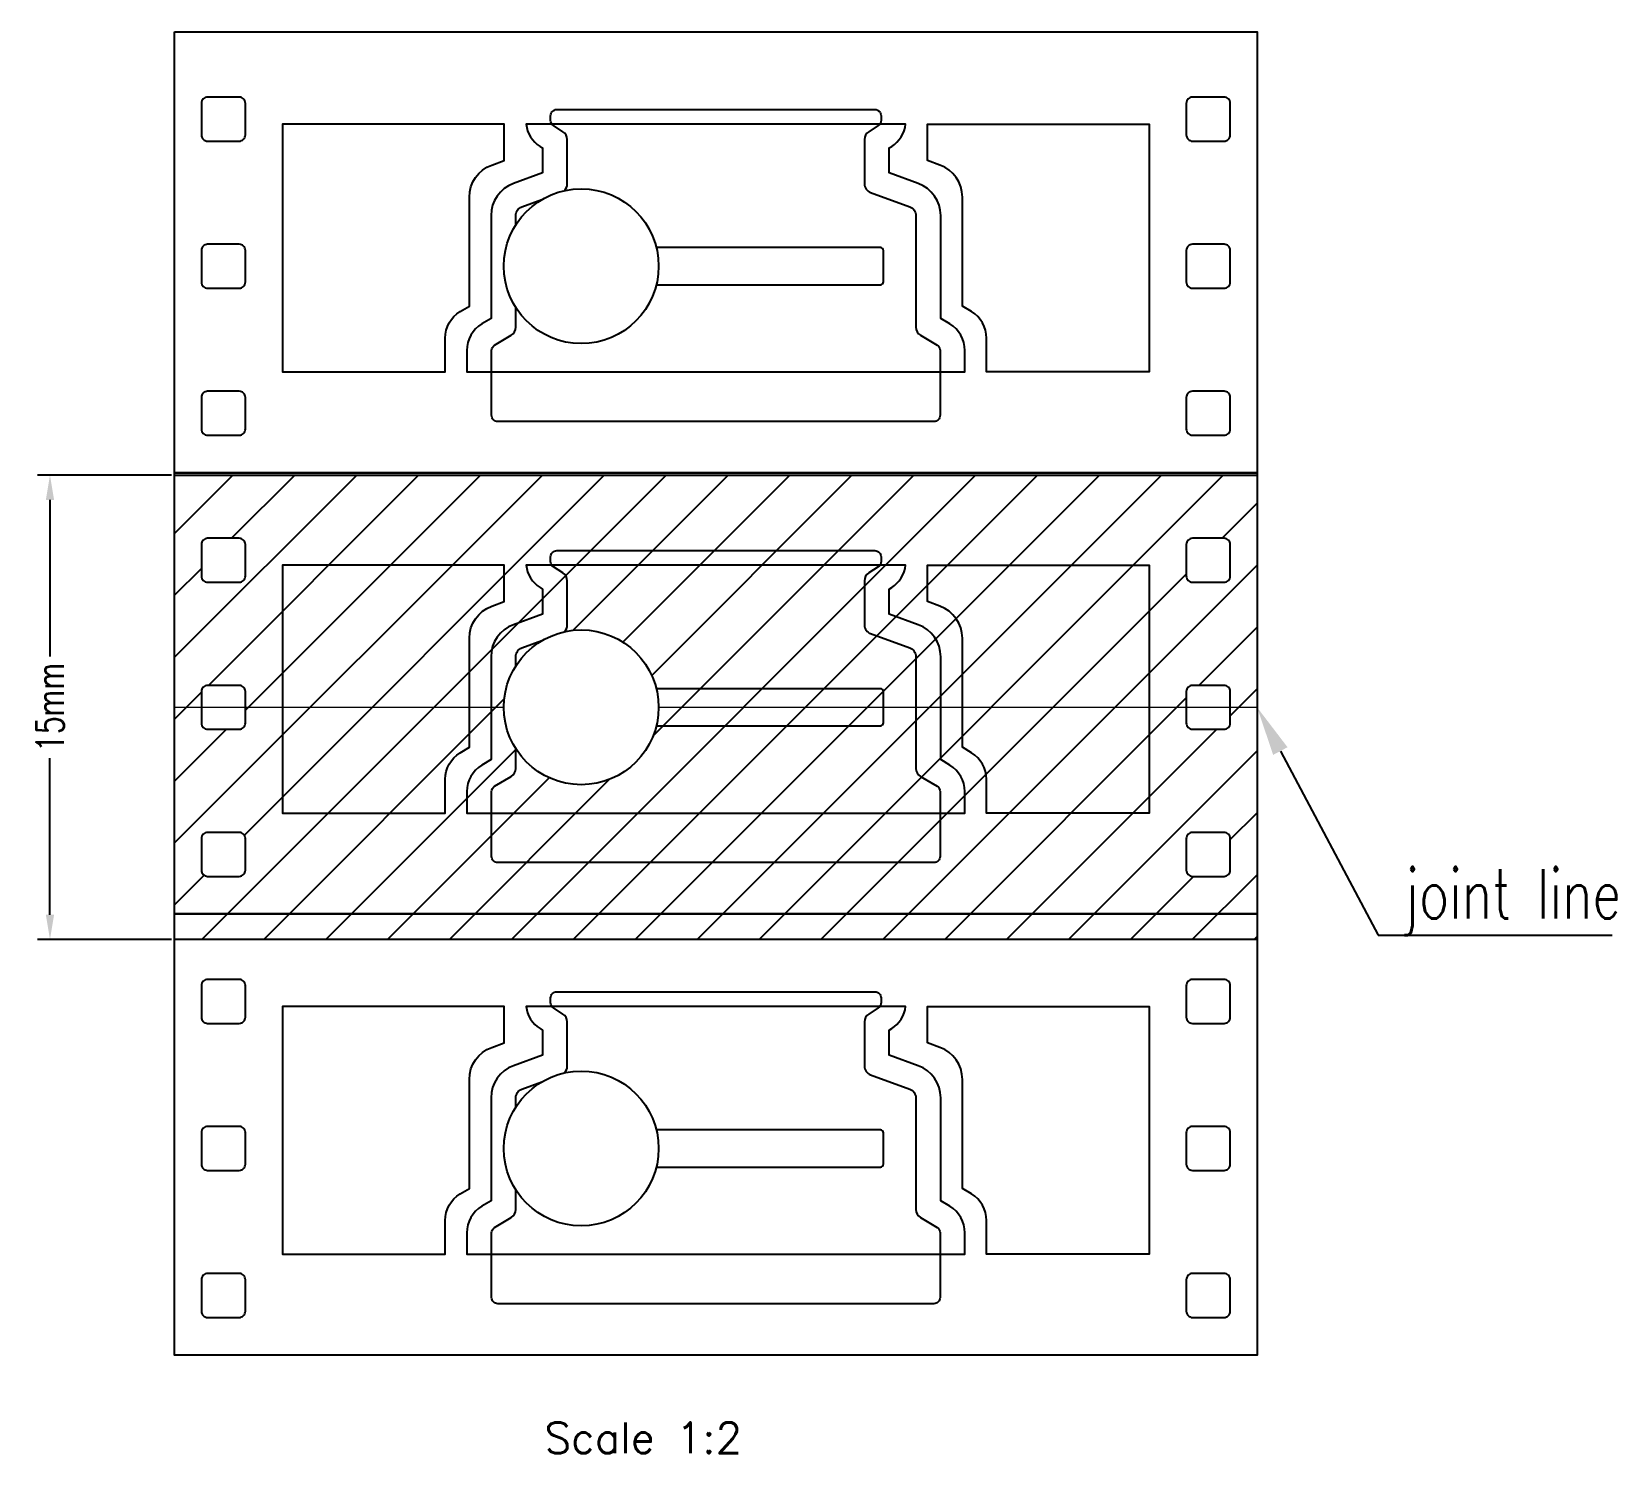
# Model space of a CAD drawing. Extents: x 10 to 206, y -65 to 73.
# Drawn here: x 106.32 to 131.92, y -13.78 to 9.18 of the extents above; entities that cross this region are included whole.
import ezdxf
from ezdxf import colors
from ezdxf.entities.mleader import LeaderData, LeaderLine
from ezdxf.math import Vec2, Vec3

# ---------------------------------------------------------------- set-up
doc = ezdxf.new("R2010")
doc.units = 0
doc.header["$LTSCALE"] = 0.5
for name, color, linetype in [('02 Polyimide', 160, 'Continuous'), ('03 Solder resist', 6, 'Continuous'), ('06 Cutline', 4, 'Continuous'), ('08 Dimension&pin assignment', 7, 'Continuous'), ('10 Punch', 2, 'Continuous')]:
    doc.layers.add(name, color=color, linetype=linetype)
doc.layers.add('09 Center_line', color=1, linetype='Continuous', lineweight=0)
doc.styles.get("Standard").update_dxf_attribs({"font": 'romans.shx', "width": 0.75, "bigfont": 'AllInOneBig.shx'})
doc.dimstyles.new('X5', dxfattribs={"dimscale": 0, "dimtxt": 0.45, "dimasz": 0.4, "dimexe": 0.2, "dimexo": 0.05, "dimgap": 0.1, "dimtad": 0, "dimdec": 4, "dimlfac": 0.2, "dimdsep": 46, "dimlunit": 6, "dimtxsty": 'Standard', "dimcen": 0.5, "dimadec": 0, "dimazin": 0, "dimtfac": 1, "dimtdec": 4, "dimtofl": 0, "dimtmove": 0, "dimatfit": 3, "dimfxl": 0, "dimtolj": 1, "dimtzin": 0, "dimarcsym": 0})

# ---------------------------------------------------------------- blocks, each defined once
blk = doc.blocks.new('*D731')
at = {"layer": '08 Dimension&pin assignment', "color": 0, "lineweight": -2, "transparency": 16777216}
for p, q in [((108.575, 2.015), (106.411, 2.015)), ((106.611, 1.615), (106.611, -0.912)), ((106.611, -5.085), (106.611, -2.558)), ((108.575, -5.485), (106.411, -5.485))]:
    blk.add_line(p, q, dxfattribs=at)
at = {"layer": '08 Dimension&pin assignment', "color": 0, "transparency": 16777216}
for points in [[(106.678, 1.615), (106.544, 1.615), (106.611, 2.015)], [(106.544, -5.085), (106.678, -5.085), (106.611, -5.485)]]:
    blk.add_solid(points, dxfattribs=at)
at = {"layer": 'Defpoints', "color": 0, "transparency": 16777216}
for p in [(108.625, 2.015), (106.611, -5.485), (108.625, -5.485)]:
    blk.add_point(p, dxfattribs=at)
at = {"layer": '08 Dimension&pin assignment', "color": 0, "transparency": 16777216, "insert": (106.611, -1.735), "char_height": 0.45, "attachment_point": 5, "rotation": 90}
blk.add_mtext('\\A1;15mm', dxfattribs=at)

msp = doc.modelspace()

# ---------------------------------------------------------------- hatches: boundary and pattern name
at = {"layer": '08 Dimension&pin assignment'}
h = msp.add_hatch(dxfattribs=at)
h.set_pattern_fill('JIS_WOOD', color=256)
h.set_pattern_definition([(45, (-22.67844, -7.22885), (-0.5, 0.5), [])])
h.paths.add_polyline_path([(108.62456791, -5.48480631), (126.11206791, -5.48480631), (126.11206791, 2.01519369), (108.62456791, 2.01519369), (108.62456791, 2.01519369), (108.62456791, -5.48480631)])
h.paths.add_polyline_path([(109.76831791, -1.47980631, 0.4142135624), (109.66831791, -1.37980631), (109.15831791, -1.37980631, 0.4142135624), (109.05831791, -1.47980631), (109.05831791, -1.98980631, 0.4142135624), (109.15831791, -2.08980631), (109.66831791, -2.08980631, 0.4142135624), (109.76831791, -1.98980631), (109.76831791, -1.98980631), (109.76831791, -1.47980631, 0.4142135624)], flags=16)
h.paths.add_polyline_path([(125.67831791, -1.98980631), (125.67831791, -1.47980631, 0.4142135624), (125.57831791, -1.37980631), (125.06831791, -1.37980631, 0.4142135624), (124.96831791, -1.47980631), (124.96831791, -1.98980631, 0.4142135624), (125.06831791, -2.08980631), (125.57831791, -2.08980631), (125.57831791, -2.08980631, 0.4142135624), (125.67831791, -1.98980631)], flags=16)
h.paths.add_polyline_path([(116.44331791, -1.73480631, 1), (113.94331791, -1.73480631, 1), (116.44331791, -1.73480631, 1)], flags=16)
h.paths.add_polyline_path([(125.67831791, 0.38519369), (125.67831791, 0.89519369, 0.4142135624), (125.57831791, 0.99519369), (125.06831791, 0.99519369, 0.4142135624), (124.96831791, 0.89519369), (124.96831791, 0.38519369, 0.4142135624), (125.06831791, 0.28519369), (125.57831791, 0.28519369), (125.57831791, 0.28519369, 0.4142135624), (125.67831791, 0.38519369)], flags=16)
h.paths.add_polyline_path([(125.67831791, -4.36480631), (125.67831791, -3.85480631, 0.4142135624), (125.57831791, -3.75480631), (125.06831791, -3.75480631, 0.4142135624), (124.96831791, -3.85480631), (124.96831791, -4.36480631, 0.4142135624), (125.06831791, -4.46480631), (125.57831791, -4.46480631), (125.57831791, -4.46480631, 0.4142135624), (125.67831791, -4.36480631)], flags=16)
h.paths.add_polyline_path([(109.76831791, 0.89519369, 0.4142135624), (109.66831791, 0.99519369), (109.15831791, 0.99519369, 0.4142135624), (109.05831791, 0.89519369), (109.05831791, 0.38519369, 0.4142135624), (109.15831791, 0.28519369), (109.66831791, 0.28519369, 0.4142135624), (109.76831791, 0.38519369), (109.76831791, 0.38519369), (109.76831791, 0.89519369, 0.4142135624)], flags=16)
h.paths.add_polyline_path([(109.76831791, -3.85480631, 0.4142135624), (109.66831791, -3.75480631), (109.15831791, -3.75480631, 0.4142135624), (109.05831791, -3.85480631), (109.05831791, -4.36480631, 0.4142135624), (109.15831791, -4.46480631), (109.66831791, -4.46480631, 0.4142135624), (109.76831791, -4.36480631), (109.76831791, -4.36480631), (109.76831791, -3.85480631, 0.4142135624)], flags=16)

# ---------------------------------------------------------------- linework, layer by layer
at = {"layer": '02 Polyimide'}
for points in [[(108.62456791, 9.17769369), (126.11206791, 9.17769369), (126.11206791, 2.05269369), (108.62456791, 2.05269369)], [(108.62456791, 2.05269369), (126.11206791, 2.05269369), (126.11206791, -5.07230631), (108.62456791, -5.07230631)], [(108.62456791, -5.07230631), (126.11206791, -5.07230631), (126.11206791, -12.19730631), (108.62456791, -12.19730631)]]:
    msp.add_lwpolyline(points, close=True, dxfattribs=at)
for points in [[(109.76831791, 7.51019369), (109.76831791, 8.02019369, 0.4142135624), (109.66831791, 8.12019369), (109.15831791, 8.12019369, 0.4142135624), (109.05831791, 8.02019369), (109.05831791, 7.51019369, 0.4142135624), (109.15831791, 7.41019369), (109.66831791, 7.41019369, 0.4142135624)], [(125.57831791, 7.41019369, 0.4142135624), (125.67831791, 7.51019369), (125.67831791, 8.02019369, 0.4142135624), (125.57831791, 8.12019369), (125.06831791, 8.12019369, 0.4142135624), (124.96831791, 8.02019369), (124.96831791, 7.51019369, 0.4142135624), (125.06831791, 7.41019369)], [(109.76831791, 5.13519369), (109.76831791, 5.64519369, 0.4142135624), (109.66831791, 5.74519369), (109.15831791, 5.74519369, 0.4142135624), (109.05831791, 5.64519369), (109.05831791, 5.13519369, 0.4142135624), (109.15831791, 5.03519369), (109.66831791, 5.03519369, 0.4142135624)], [(125.57831791, 5.03519369, 0.4142135624), (125.67831791, 5.13519369), (125.67831791, 5.64519369, 0.4142135624), (125.57831791, 5.74519369), (125.06831791, 5.74519369, 0.4142135624), (124.96831791, 5.64519369), (124.96831791, 5.13519369, 0.4142135624), (125.06831791, 5.03519369)], [(109.76831791, 2.76019369), (109.76831791, 3.27019369, 0.4142135624), (109.66831791, 3.37019369), (109.15831791, 3.37019369, 0.4142135624), (109.05831791, 3.27019369), (109.05831791, 2.76019369, 0.4142135624), (109.15831791, 2.66019369), (109.66831791, 2.66019369, 0.4142135624)], [(125.57831791, 2.66019369, 0.4142135624), (125.67831791, 2.76019369), (125.67831791, 3.27019369, 0.4142135624), (125.57831791, 3.37019369), (125.06831791, 3.37019369, 0.4142135624), (124.96831791, 3.27019369), (124.96831791, 2.76019369, 0.4142135624), (125.06831791, 2.66019369)], [(109.76831791, 0.38519369), (109.76831791, 0.89519369, 0.4142135624), (109.66831791, 0.99519369), (109.15831791, 0.99519369, 0.4142135624), (109.05831791, 0.89519369), (109.05831791, 0.38519369, 0.4142135624), (109.15831791, 0.28519369), (109.66831791, 0.28519369, 0.4142135624)], [(125.57831791, 0.28519369, 0.4142135624), (125.67831791, 0.38519369), (125.67831791, 0.89519369, 0.4142135624), (125.57831791, 0.99519369), (125.06831791, 0.99519369, 0.4142135624), (124.96831791, 0.89519369), (124.96831791, 0.38519369, 0.4142135624), (125.06831791, 0.28519369)], [(109.76831791, -1.98980631), (109.76831791, -1.47980631, 0.4142135624), (109.66831791, -1.37980631), (109.15831791, -1.37980631, 0.4142135624), (109.05831791, -1.47980631), (109.05831791, -1.98980631, 0.4142135624), (109.15831791, -2.08980631), (109.66831791, -2.08980631, 0.4142135624)], [(125.57831791, -2.08980631, 0.4142135624), (125.67831791, -1.98980631), (125.67831791, -1.47980631, 0.4142135624), (125.57831791, -1.37980631), (125.06831791, -1.37980631, 0.4142135624), (124.96831791, -1.47980631), (124.96831791, -1.98980631, 0.4142135624), (125.06831791, -2.08980631)], [(109.76831791, -4.36480631), (109.76831791, -3.85480631, 0.4142135624), (109.66831791, -3.75480631), (109.15831791, -3.75480631, 0.4142135624), (109.05831791, -3.85480631), (109.05831791, -4.36480631, 0.4142135624), (109.15831791, -4.46480631), (109.66831791, -4.46480631, 0.4142135624)], [(125.57831791, -4.46480631, 0.4142135624), (125.67831791, -4.36480631), (125.67831791, -3.85480631, 0.4142135624), (125.57831791, -3.75480631), (125.06831791, -3.75480631, 0.4142135624), (124.96831791, -3.85480631), (124.96831791, -4.36480631, 0.4142135624), (125.06831791, -4.46480631)], [(109.76831791, -6.73980631), (109.76831791, -6.22980631, 0.4142135624), (109.66831791, -6.12980631), (109.15831791, -6.12980631, 0.4142135624), (109.05831791, -6.22980631), (109.05831791, -6.73980631, 0.4142135624), (109.15831791, -6.83980631), (109.66831791, -6.83980631, 0.4142135624)], [(125.57831791, -6.83980631, 0.4142135624), (125.67831791, -6.73980631), (125.67831791, -6.22980631, 0.4142135624), (125.57831791, -6.12980631), (125.06831791, -6.12980631, 0.4142135624), (124.96831791, -6.22980631), (124.96831791, -6.73980631, 0.4142135624), (125.06831791, -6.83980631)], [(109.76831791, -9.11480631), (109.76831791, -8.60480631, 0.4142135624), (109.66831791, -8.50480631), (109.15831791, -8.50480631, 0.4142135624), (109.05831791, -8.60480631), (109.05831791, -9.11480631, 0.4142135624), (109.15831791, -9.21480631), (109.66831791, -9.21480631, 0.4142135624)], [(125.57831791, -9.21480631, 0.4142135624), (125.67831791, -9.11480631), (125.67831791, -8.60480631, 0.4142135624), (125.57831791, -8.50480631), (125.06831791, -8.50480631, 0.4142135624), (124.96831791, -8.60480631), (124.96831791, -9.11480631, 0.4142135624), (125.06831791, -9.21480631)], [(109.76831791, -11.48980631), (109.76831791, -10.97980631, 0.4142135624), (109.66831791, -10.87980631), (109.15831791, -10.87980631, 0.4142135624), (109.05831791, -10.97980631), (109.05831791, -11.48980631, 0.4142135624), (109.15831791, -11.58980631), (109.66831791, -11.58980631, 0.4142135624)], [(125.57831791, -11.58980631, 0.4142135624), (125.67831791, -11.48980631), (125.67831791, -10.97980631, 0.4142135624), (125.57831791, -10.87980631), (125.06831791, -10.87980631, 0.4142135624), (124.96831791, -10.97980631), (124.96831791, -11.48980631, 0.4142135624), (125.06831791, -11.58980631)]]:
    msp.add_lwpolyline(points, format="xyb", close=True, dxfattribs=at)
at = {"layer": '03 Solder resist'}
for points in [[(113.38581791, 6.50648643, -0.3152987889), (113.74770683, 7.02331737), (113.9509117, 7.0972779), (113.9509117, 7.68544496), (110.36831791, 7.68544496), (110.36831791, 3.68178293), (112.99581791, 3.68178293), (112.99581791, 4.22711859, -0.2636431542), (113.23888443, 4.65605353), (113.38581791, 4.74406718)], [(121.14775138, 4.45771744), (121.00081791, 4.54573109), (121.00081791, 6.2082049, 0.3152987889), (120.63892899, 6.72503585), (120.16939446, 6.89593244), (120.16939446, 7.29942606), (120.20902804, 7.32501571, 0.2230807633), (120.43425011, 7.68544496), (114.30238571, 7.68544496, 0.2230807633), (114.52760778, 7.32501571), (114.56724136, 7.29942606), (114.56724136, 6.89593244), (114.09770683, 6.72503585, 0.3152987889), (113.73581791, 6.2082049), (113.73581791, 4.54573109), (113.58888443, 4.45771744, 0.2636431542), (113.34581791, 4.02878249), (113.34581791, 3.68178293), (121.39081791, 3.68178293), (121.39081791, 4.02878249, 0.2636431542)], [(120.98892899, 7.02331737), (120.78572411, 7.0972779), (120.78572411, 7.68544496), (124.36831791, 7.68544496), (124.36831791, 3.68178293), (121.74081791, 3.68178293), (121.74081791, 4.22711859, 0.2636431542), (121.49775138, 4.65605353), (121.35081791, 4.74406718), (121.35081791, 6.50648643, 0.3152987889)], [(113.38581791, -0.61851357, -0.3152987889), (113.74770683, -0.10168263), (113.9509117, -0.0277221), (113.9509117, 0.56044496), (110.36831791, 0.56044496), (110.36831791, -3.44321707), (112.99581791, -3.44321707), (112.99581791, -2.89788141, -0.2636431542), (113.23888443, -2.46894647), (113.38581791, -2.38093282)], [(121.14775138, -2.66728256), (121.00081791, -2.57926891), (121.00081791, -0.9167951, 0.3152987889), (120.63892899, -0.39996415), (120.16939446, -0.22906756), (120.16939446, 0.17442606), (120.20902804, 0.20001571, 0.2230807633), (120.43425011, 0.56044496), (114.30238571, 0.56044496, 0.2230807633), (114.52760778, 0.20001571), (114.56724136, 0.17442606), (114.56724136, -0.22906756), (114.09770683, -0.39996415, 0.3152987889), (113.73581791, -0.9167951), (113.73581791, -2.57926891), (113.58888443, -2.66728256, 0.2636431542), (113.34581791, -3.09621751), (113.34581791, -3.44321707), (121.39081791, -3.44321707), (121.39081791, -3.09621751, 0.2636431542)], [(120.98892899, -0.10168263), (120.78572411, -0.0277221), (120.78572411, 0.56044496), (124.36831791, 0.56044496), (124.36831791, -3.44321707), (121.74081791, -3.44321707), (121.74081791, -2.89788141, 0.2636431542), (121.49775138, -2.46894647), (121.35081791, -2.38093282), (121.35081791, -0.61851357, 0.3152987889)], [(113.38581791, -7.74351357, -0.3152987889), (113.74770683, -7.22668263), (113.9509117, -7.1527221), (113.9509117, -6.56455504), (110.36831791, -6.56455504), (110.36831791, -10.56821707), (112.99581791, -10.56821707), (112.99581791, -10.02288141, -0.2636431542), (113.23888443, -9.59394647), (113.38581791, -9.50593282)], [(121.14775138, -9.79228256), (121.00081791, -9.70426891), (121.00081791, -8.0417951, 0.3152987889), (120.63892899, -7.52496415), (120.16939446, -7.35406756), (120.16939446, -6.95057394), (120.20902804, -6.92498429, 0.2230807633), (120.43425011, -6.56455504), (114.30238571, -6.56455504, 0.2230807633), (114.52760778, -6.92498429), (114.56724136, -6.95057394), (114.56724136, -7.35406756), (114.09770683, -7.52496415, 0.3152987889), (113.73581791, -8.0417951), (113.73581791, -9.70426891), (113.58888443, -9.79228256, 0.2636431542), (113.34581791, -10.22121751), (113.34581791, -10.56821707), (121.39081791, -10.56821707), (121.39081791, -10.22121751, 0.2636431542)], [(120.98892899, -7.22668263), (120.78572411, -7.1527221), (120.78572411, -6.56455504), (124.36831791, -6.56455504), (124.36831791, -10.56821707), (121.74081791, -10.56821707), (121.74081791, -10.02288141, 0.2636431542), (121.49775138, -9.59394647), (121.35081791, -9.50593282), (121.35081791, -7.74351357, 0.3152987889)]]:
    msp.add_lwpolyline(points, format="xyb", close=True, dxfattribs=at)
for points in [[(116.40678402, 5.09019369), (120.02581791, 5.09019369, 0.4142135624), (120.07581791, 5.14019369), (120.07581791, 5.64019369, 0.4142135624), (120.02581791, 5.69019369), (116.40678402, 5.69019369)], [(116.40678402, -2.03480631), (120.02581791, -2.03480631, 0.4142135624), (120.07581791, -1.98480631), (120.07581791, -1.48480631, 0.4142135624), (120.02581791, -1.43480631), (116.40678402, -1.43480631)], [(116.40678402, -9.15980631), (120.02581791, -9.15980631, 0.4142135624), (120.07581791, -9.10980631), (120.07581791, -8.60980631, 0.4142135624), (120.02581791, -8.55980631), (116.40678402, -8.55980631)]]:
    msp.add_lwpolyline(points, format="xyb", dxfattribs=at)
at = {"layer": '06 Cutline'}
for points in [[(114.91761102, 6.60940889, 0.2125563899), (114.96724136, 6.72088055), (114.96724136, 7.43559311, 0.2546712192), (114.89860439, 7.56160921), (114.74457588, 7.66105863, -0.2546712192), (114.69881791, 7.74506936), (114.69881791, 7.82044496, -0.4142135624), (114.79881791, 7.92044496), (119.93781791, 7.92044496, -0.4142135624), (120.03781791, 7.82044496), (120.03781791, 7.74506936, -0.2546712192), (119.99205993, 7.66105863), (119.83803142, 7.56160921, 0.2546712192), (119.76939446, 7.43559311), (119.76939446, 6.72088055, 0.3152987889), (119.86809144, 6.57992666), (120.50212093, 6.3491588, -0.3152987889), (120.60081791, 6.2082049), (120.60081791, 4.40406245, 0.2636431542), (120.67373786, 4.27538196), (120.9422046, 4.11456948, -0.2636431542), (120.99081791, 4.02878249), (120.99081791, 2.98178293, -0.4142135624), (120.89081791, 2.88178293), (113.84581791, 2.88178293, -0.4142135624), (113.74581791, 2.98178293), (113.74581791, 4.02878249, -0.2636431542), (113.79443121, 4.11456948), (114.06289795, 4.27538196, 0.2636431542), (114.13581791, 4.40406245), (114.13581791, 4.72371507)], [(114.13581791, 6.05667231), (114.13581791, 6.2082049, -0.3152987889), (114.23451489, 6.3491588), (114.55886539, 6.46721272)], [(114.91761102, -0.51559111, 0.2125563899), (114.96724136, -0.40411945), (114.96724136, 0.31059311, 0.2546712192), (114.89860439, 0.43660921), (114.74457588, 0.53605863, -0.2546712192), (114.69881791, 0.62006936), (114.69881791, 0.69544496, -0.4142135624), (114.79881791, 0.79544496), (119.93781791, 0.79544496, -0.4142135624), (120.03781791, 0.69544496), (120.03781791, 0.62006936, -0.2546712192), (119.99205993, 0.53605863), (119.83803142, 0.43660921, 0.2546712192), (119.76939446, 0.31059311), (119.76939446, -0.40411945, 0.3152987889), (119.86809144, -0.54507334), (120.50212093, -0.7758412, -0.3152987889), (120.60081791, -0.9167951), (120.60081791, -2.72093755, 0.2636431542), (120.67373786, -2.84961804), (120.9422046, -3.01043052, -0.2636431542), (120.99081791, -3.09621751), (120.99081791, -4.14321707, -0.4142135624), (120.89081791, -4.24321707), (113.84581791, -4.24321707, -0.4142135624), (113.74581791, -4.14321707), (113.74581791, -3.09621751, -0.2636431542), (113.79443121, -3.01043052), (114.06289795, -2.84961804, 0.2636431542), (114.13581791, -2.72093755), (114.13581791, -2.40128493)], [(114.13581791, -1.06832769), (114.13581791, -0.9167951, -0.3152987889), (114.23451489, -0.7758412), (114.55886539, -0.65778728)], [(114.91761102, -7.64059111, 0.2125563899), (114.96724136, -7.52911945), (114.96724136, -6.81440689, 0.2546712192), (114.89860439, -6.68839079), (114.74457588, -6.58894137, -0.2546712192), (114.69881791, -6.50493064), (114.69881791, -6.42955504, -0.4142135624), (114.79881791, -6.32955504), (119.93781791, -6.32955504, -0.4142135624), (120.03781791, -6.42955504), (120.03781791, -6.50493064, -0.2546712192), (119.99205993, -6.58894137), (119.83803142, -6.68839079, 0.2546712192), (119.76939446, -6.81440689), (119.76939446, -7.52911945, 0.3152987889), (119.86809144, -7.67007334), (120.50212093, -7.9008412, -0.3152987889), (120.60081791, -8.0417951), (120.60081791, -9.84593755, 0.2636431542), (120.67373786, -9.97461804), (120.9422046, -10.13543052, -0.2636431542), (120.99081791, -10.22121751), (120.99081791, -11.26821707, -0.4142135624), (120.89081791, -11.36821707), (113.84581791, -11.36821707, -0.4142135624), (113.74581791, -11.26821707), (113.74581791, -10.22121751, -0.2636431542), (113.79443121, -10.13543052), (114.06289795, -9.97461804, 0.2636431542), (114.13581791, -9.84593755), (114.13581791, -9.52628493)], [(114.13581791, -8.19332769), (114.13581791, -8.0417951, -0.3152987889), (114.23451489, -7.9008412), (114.55886539, -7.78278728)]]:
    msp.add_lwpolyline(points, format="xyb", dxfattribs=at)
at = {"layer": '08 Dimension&pin assignment'}
msp.add_lwpolyline([(108.62456791, 2.01519369), (126.11206791, 2.01519369), (126.11206791, -5.48480631), (108.62456791, -5.48480631)], close=True, dxfattribs=at)
at = {"layer": '09 Center_line'}
for points in [[(108.62456791, -1.73480631), (113.94331791, -1.73480631)], [(116.44331791, -1.73480631), (126.11206791, -1.73480631)]]:
    msp.add_lwpolyline(points, dxfattribs=at)
at = {"layer": '10 Punch'}
for centre in [(115.19331791, 5.39019369), (115.19331791, -1.73480631), (115.19331791, -8.85980631)]:
    msp.add_circle(centre, 1.25, dxfattribs=at)

# ---------------------------------------------------------------- texts
at = {"layer": '08 Dimension&pin assignment'}
msp.add_text('Scale 1:2', height=0.5, dxfattribs=at).set_placement((114.59995757, -13.78370558))

# ---------------------------------------------------------------- dimensions: what is measured, and where the dimension line sits
dim = msp.add_linear_dim(base=(106.61084346, -5.48480631), p1=(108.62456791, 2.01519369), p2=(108.62456791, -5.48480631), angle=90, text='15mm', dimstyle='X5', override={"dimscale": 1}, dxfattribs=at)
dim.commit()
dim.dimension.update_dxf_attribs({"geometry": '*D731', "text_midpoint": (106.61084346, -1.73480631), "dimtype": 160})

# ---------------------------------------------------------------- leaders
ml = msp.add_multileader_mtext('Standard', dxfattribs=at)
ml.set_content('\\A1;joint line', color=256)
ml.set_leader_properties(color=256, linetype='ByLayer')
ml.build(insert=Vec2(0, 0))
ml.multileader.update_dxf_attribs({"text_left_attachment_type": 6, "text_right_attachment_type": 6, "dogleg_length": 0.1, "arrow_head_size": 0.8})
ctx = ml.context
ctx.base_point, ctx.char_height, ctx.arrow_head_size, ctx.landing_gap_size, ctx.plane_origin = Vec3(128.16955532, -5.41292395), 0.8, 0.8, 0.3, Vec3(149.89859718, -2.48430447)
ctx.left_attachment, ctx.right_attachment = 6, 6
notes = []
notes.append((ctx, [(0, (1, 1, 0), (128.06955532, -5.41292395), (1, 0), 0.1, [(0, [(126.11206791, -1.73480631)], 0, [])])]))
ctx.mtext.insert, ctx.mtext.flow_direction = Vec3(128.46955532, -4.34625728), 5
for ctx, leaders in notes:
    for number, flags, end, landing, length, lines in leaders:
        leader = LeaderData()
        leader.index, (leader.has_last_leader_line, leader.has_dogleg_vector, leader.attachment_direction) = number, flags
        leader.last_leader_point, leader.dogleg_vector, leader.dogleg_length = Vec3(end), Vec3(landing), length
        for number, points, colour, breaks in lines:
            line = LeaderLine()
            line.index, line.vertices, line.color, line.breaks = number, Vec3.list(points), colors.encode_raw_color(colour), breaks
            leader.lines.append(line)
        ctx.leaders.append(leader)

doc.saveas('drawing.dxf')
